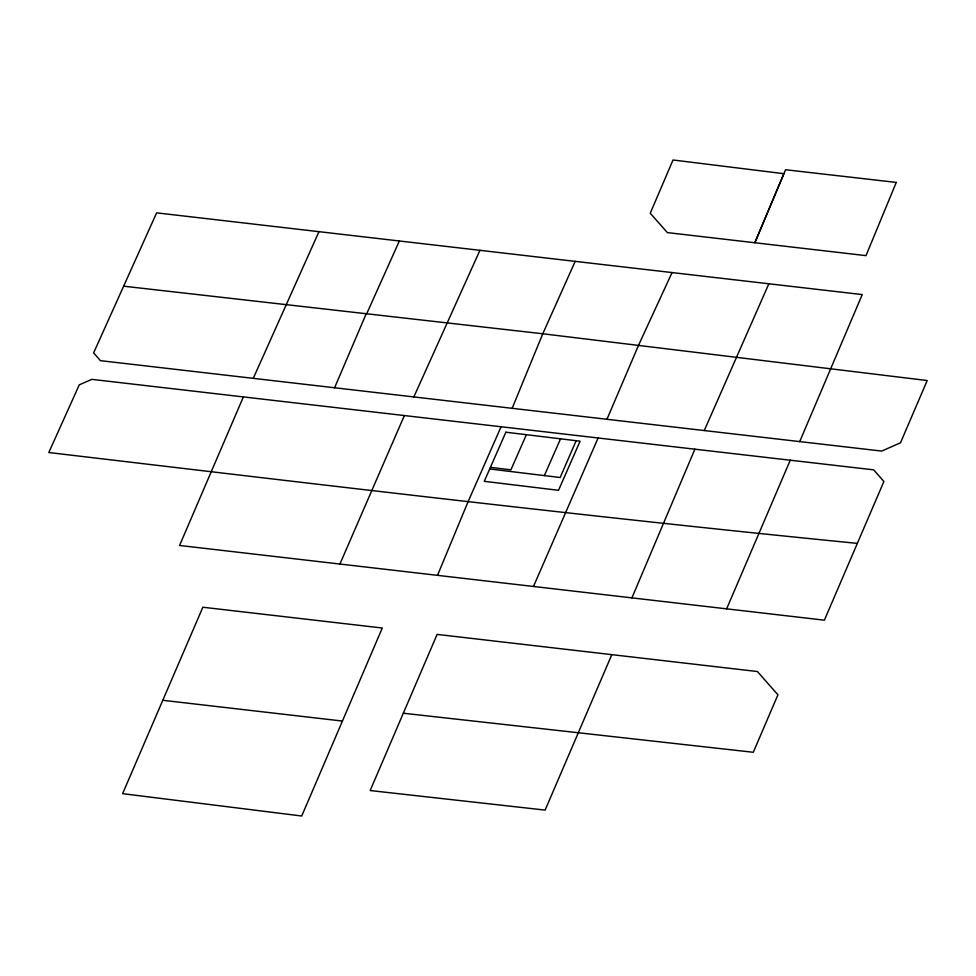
<?xml version="1.0" encoding="UTF-8"?>
<svg xmlns="http://www.w3.org/2000/svg" width="976" height="976" viewBox="0 0 976 976"><rect width="100%" height="100%" fill="white"/><g stroke="black" fill="none" stroke-linecap="round" stroke-linejoin="round"><path stroke-width="1.46" d="M512.156 408.322L542.778 333.768L575.193 261.361L862.235 294.581L799.71 441.603M437.516 575.34L467.748 502.494L501.091 426.732M631.923 597.898L694.888 449.192L873.654 469.846L883.89 481.485L824.391 620.175L179.572 545.462L243.378 396.915L694.888 449.192M334.573 387.777L366.22 313.735M606.95 419.314L638.633 345.077L672.061 272.572M726.632 608.865L790.267 460.196M162.785 700.292L122.61 793.659L301.73 816.009L382.299 628.019L202.862 607.231L162.785 700.292L342.442 721.057M611.818 654.652L545.12 810.092L370.172 790.536L437.114 634.4L757.413 671.525L777.933 694.802L753.301 752.276L403.32 713.224M404.369 415.544L339.904 564.043M576.169 440.713L560.163 477.508L489.696 468.98M533.494 586.442L598.105 437.968M526.369 434.686L510.912 469.834L490.416 467.345M544.364 475.593L560.541 438.822M768.856 283.796L704.257 430.562M253.26 378.346L318.957 231.666L575.193 261.361M366.671 313.808L399.379 240.938M413.812 396.951L479.948 250.283M857.331 543.376C587.406 516.707 318.152 484.352 48.8 452.522L79.288 384.825L91.854 379.359L243.378 396.915M123.623 286.188L542.778 333.768L927.2 380.542L900.494 442.787L881.694 451.083L100.406 360.656L93.635 352.873L156.624 212.853L318.957 231.666M896.261 182.414L866.005 255.639L667.389 232.605L650.248 213.244L673.025 159.991L783.874 173.691L754.851 242.743L785.57 169.739L896.261 182.414M505.873 432.209L484.267 481.327L558.504 490.306L580.11 441.189L505.873 432.209"/></g></svg>
